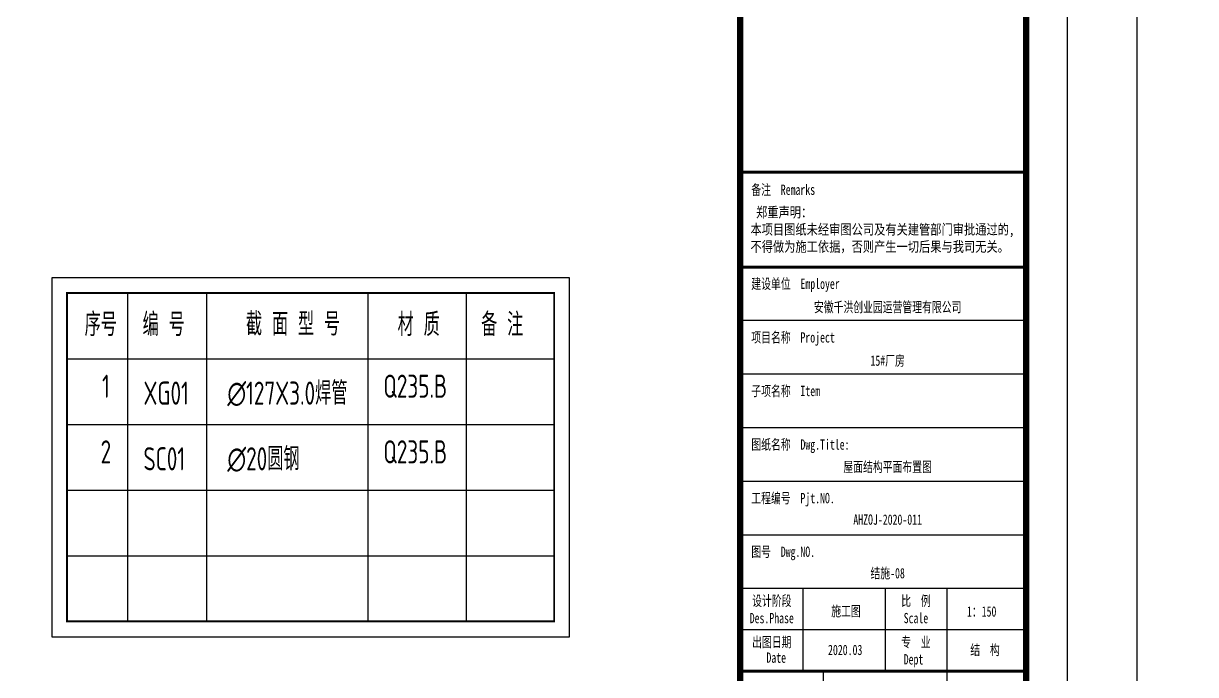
# Model space of a CAD drawing. Extents: x 177291 to 1288761, y 177638 to 322898.
# Drawn here: x 780755 to 811172, y 192293 to 209177 of the extents above; entities that cross this region are included whole.
import ezdxf
from ezdxf.enums import TextEntityAlignment as Align

# ---------------------------------------------------------------- set-up
doc = ezdxf.new("R2010")
doc.units = 0
doc.header["$LTSCALE"] = 1000
for name, color, linetype in [('AXIS', 3, 'Continuous'), ('PUB_TITLE', 4, 'Continuous'), ('TEXT', 7, 'Continuous')]:
    doc.layers.add(name, color=color, linetype=linetype)
doc.styles.add('_gyy_title_ST', font='', dxfattribs={"width": 0.8})
doc.styles.add('TSSD_Label', font='tssdeng.shx', dxfattribs={"width": 0.7, "bigfont": 'hztxt.shx'})
doc.styles.get('_gyy_title_ST').set_extended_font_data('SimSun')

msp = doc.modelspace()

# ---------------------------------------------------------------- linework, layer by layer
at = {"layer": 'AXIS'}
for p, q in [((783456.7, 202184.7), (783456.7, 193670.58)), ((785508.25, 202184.7), (785508.25, 193670.58)), ((789693.62, 202184.7), (789693.62, 193670.58)), ((792243.15, 202184.7), (792243.15, 193670.58)), ((781887.62, 200481.87), (794526.68, 200481.87)), ((781887.62, 200481.87), (794526.68, 200481.87)), ((781887.62, 198779.05), (794526.68, 198779.05)), ((781887.62, 198779.05), (794526.68, 198779.05)), ((781887.62, 197076.23), (794526.68, 197076.23)), ((781887.62, 197076.23), (794526.68, 197076.23)), ((781887.62, 197076.23), (794526.68, 197076.23)), ((781887.62, 195373.4), (794526.68, 195373.4))]:
    msp.add_line(p, q, dxfattribs=at)
msp.add_lwpolyline([(781487.62, 193270.58), (794926.68, 193270.58), (794926.68, 202584.7), (781487.62, 202584.7)], close=True, dxfattribs=at)
at = {"layer": 'AXIS', "const_width": 50}
msp.add_lwpolyline([(781887.62, 193670.58), (794526.68, 193670.58), (794526.68, 202184.7), (781887.62, 202184.7)], close=True, dxfattribs=at)
at = {"layer": 'PUB_TITLE'}
for p, q in [((806856.24, 205318.52), (799373.09, 205318.52)), ((806856.24, 201470.04), (799373.09, 201470.04)), ((806856.24, 200080.32), (799373.09, 200080.32)), ((806856.24, 198690.59), (799373.09, 198690.59)), ((806856.24, 197300.86), (799373.09, 197300.86)), ((806856.24, 195911.13), (799373.09, 195911.13)), ((806856.24, 194521.4), (799373.09, 194521.4)), ((800976.62, 194521.4), (800976.62, 192383.36)), ((803114.66, 194521.4), (803114.66, 192383.36)), ((804718.2, 194521.4), (804718.2, 184900.21)), ((806856.24, 193452.38), (799373.09, 193452.38)), ((801511.13, 192383.36), (801511.13, 184900.21))]:
    msp.add_line(p, q, dxfattribs=at)
for points in [[(718641.01, 240960.27), (807838.39, 240960.27), (807838.39, 177959.98), (718641.01, 177959.98)], [(809660.89, 240960.27), (898858.27, 240960.27), (898858.27, 177959.98), (809660.89, 177959.98)]]:
    msp.add_lwpolyline(points, close=True, dxfattribs=at)
at = {"layer": 'PUB_TITLE', "const_width": 159.09}
for points in [[(721292.54, 179020.59), (721292.54, 239899.66), (806777.78, 239899.66), (806777.78, 179020.59)], [(799353.5, 239899.66), (806777.78, 239899.66), (806777.78, 179020.59), (799353.5, 179020.59)]]:
    msp.add_lwpolyline(points, close=True, dxfattribs=at)
at = {"layer": 'PUB_TITLE', "const_width": 74.83}
for points in [[(799373.09, 205318.52), (806856.24, 205318.52)], [(799373.09, 202859.77), (806856.24, 202859.77)], [(799373.09, 192383.36), (806856.24, 192383.36)]]:
    msp.add_lwpolyline(points, dxfattribs=at)

# ---------------------------------------------------------------- texts
at = {"layer": 'PUB_TITLE', "style": '_gyy_title_ST', "width": 0.7}
for s, height, p in [('备注  Remarks', 267.2551, (799643.59, 204732.42)), ('建设单位  Employer', 267.2551, (799643.59, 202293.19)), ('项目名称  Project', 267.2551, (799643.59, 200903.46)), ('子项名称  Item', 267.255, (799643.59, 199513.74)), ('图纸名称  Dwg.Title:', 267.2551, (799643.59, 198124.01)), ('工程编号  Pjt.NO.', 267.2551, (799643.59, 196734.28)), ('图号  Dwg.NO.', 267.2551, (799643.59, 195344.55))]:
    msp.add_text(s, height=height, dxfattribs=at).set_placement(p)
at = {"layer": 'PUB_TITLE', "color": 2, "style": '_gyy_title_ST', "width": 0.7}
for s, height, p in [('安徽千洪创业园运营管理有限公司', 267.2551, (803181.97, 201689.78)), ('15#厂房', 267.255, (803181.97, 200300.05))]:
    msp.add_text(s, height=height, dxfattribs=at).set_placement(p, align=Align.CENTER)
at = {"layer": 'PUB_TITLE', "color": 6, "style": '_gyy_title_ST', "width": 0.7}
for s, height, p in [('屋面结构平面布置图', 267.255, (803181.97, 197545.27)), ('AHZOJ-2020-011', 267.2551, (803181.97, 196177.52))]:
    msp.add_text(s, height=height, dxfattribs=at).set_placement(p, align=Align.CENTER)
at = {"layer": 'PUB_TITLE', "color": 7, "style": '_gyy_title_ST', "width": 0.7}
for s, p in [('结施-08', (803181.97, 194787.79)), ('施工图', (802099.46, 193804.67)), ('1：150', (805621.93, 193796.21)), ('2020.03', (802079.68, 192798.52)), ('结  构', (805709.34, 192798.52))]:
    msp.add_text(s, height=267.255, dxfattribs=at).set_placement(p, align=Align.CENTER)
at = {"layer": 'PUB_TITLE', "style": '_gyy_title_ST', "width": 0.7}
for s, p in [('设计阶段', (800174.85, 194072.42)), ('比  例', (803916.43, 194072.42)), ('Des.Phase', (800174.85, 193623.44)), ('Scale', (803916.43, 193623.44)), ('出图日期', (800174.85, 193003.39)), ('专  业', (803916.43, 193003.39)), ('Date', (800289.84, 192598.21)), ('Dept ', (803916.43, 192554.41))]:
    msp.add_text(s, height=267.255, dxfattribs=at).set_placement(p, align=Align.CENTER)
at = {"layer": 'PUB_TITLE', "insert": (799621.25, 204414.76), "char_height": 267.2551, "width": 8552.1722, "attachment_point": 1, "style": '_gyy_title_ST'}
msp.add_mtext(' 郑重声明：\\P本项目图纸未经审图公司及有关建管部门审批通过的,\\P不得做为施工依据，否则产生一切后果与我司无关。', dxfattribs=at)
at = {"layer": 'TEXT', "style": 'TSSD_Label', "width": 0.7}
for s, p in [('序号', (782761.85, 200890.58)), ('编 号', (784394.16, 200890.58)), ('截 面 型 号', (787751.22, 200903.1)), ('材 质', (791012.08, 200890.58)), ('备 注', (793178.89, 200890.58)), ('1', (782894.16, 199290.26)), ('Q235.B', (790922.84, 199290.26)), ('2', (782894.16, 197587.43)), ('Q235.B', (790922.84, 197587.43))]:
    msp.add_text(s, height=600, dxfattribs=at).set_placement(p, align=Align.BOTTOM_CENTER)
for s, p in [('XG01', (783869.85, 199290.26)), ('∅127X3.0焊管', (786046.55, 199290.26)), ('SC01', (783869.85, 197587.43)), ('∅20圆钢', (786046.55, 197587.43))]:
    msp.add_text(s, height=600, dxfattribs=at).set_placement(p)

doc.saveas('drawing.dxf')
